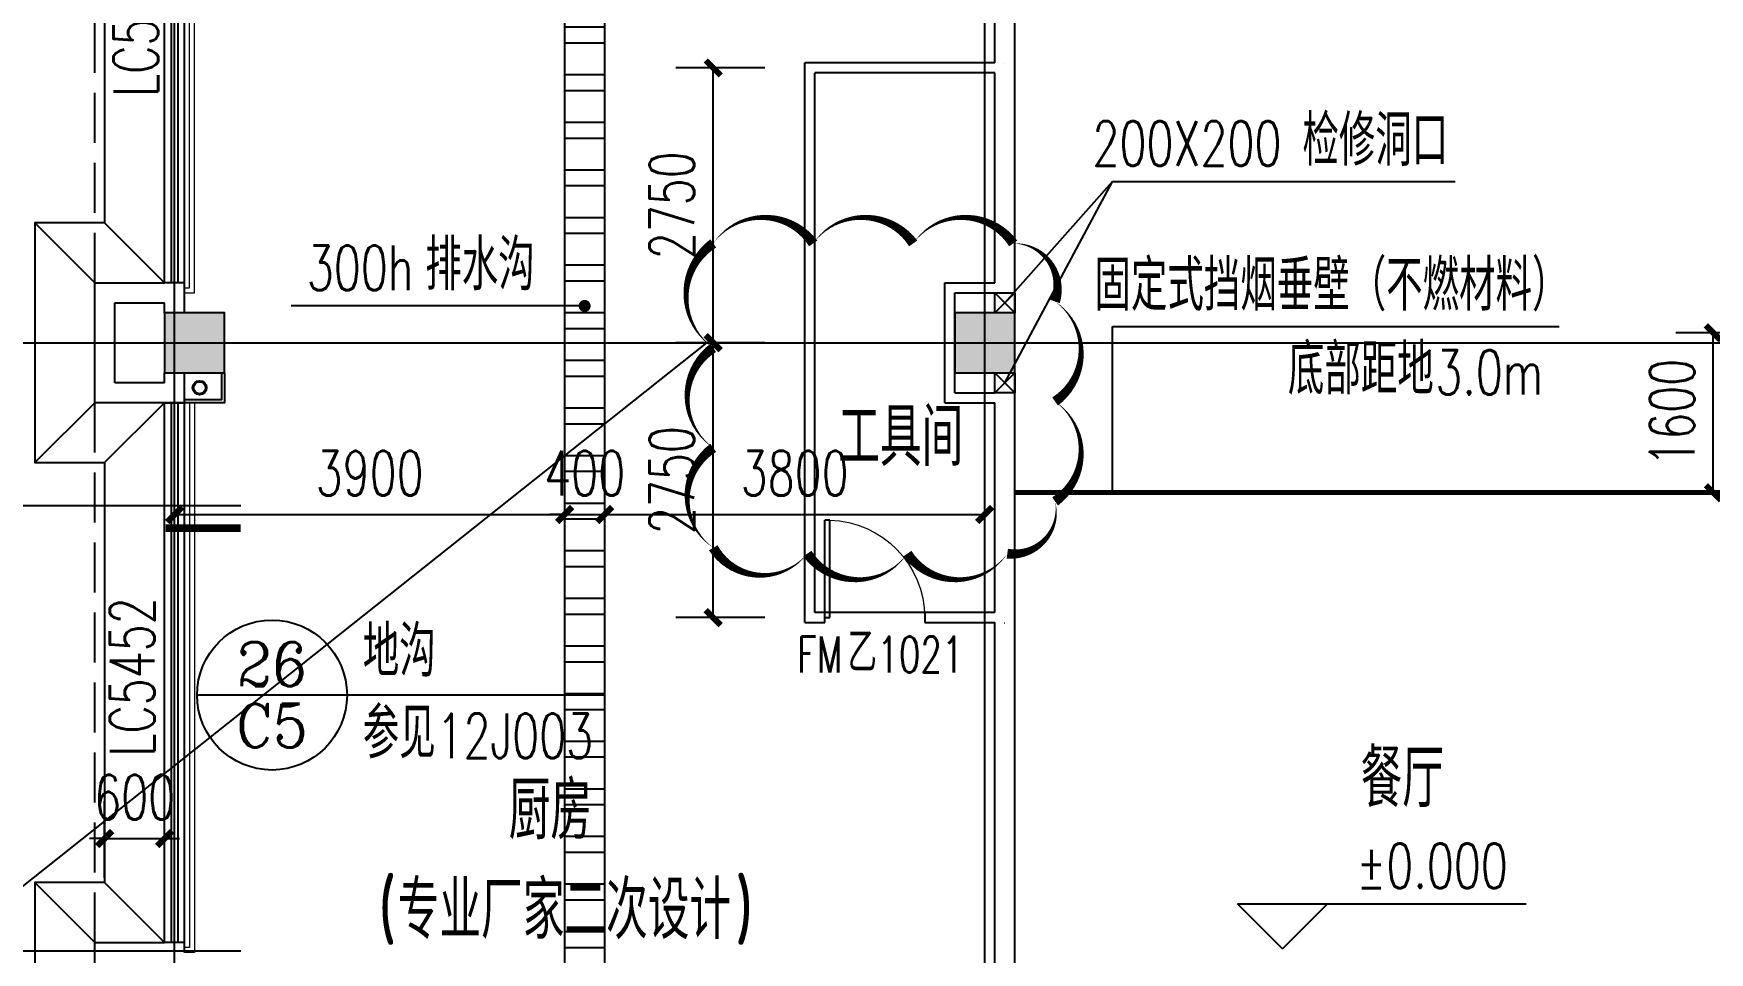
# Model space of a CAD drawing. Extents: x 1738711 to 2346805, y 1189731 to 2516152.
# Drawn here: x 1920681 to 1937440, y 1600625 to 1609818 of the extents above; entities that cross this region are included whole.
import ezdxf
from ezdxf.enums import TextEntityAlignment as Align

# ---------------------------------------------------------------- set-up
doc = ezdxf.new("R2010")
doc.units = 0
doc.header["$LTSCALE"] = 1000
doc.header["$MEASUREMENT"] = 0
doc.linetypes.add('DASH', pattern=[0.35, 0.25, -0.1])
doc.linetypes.add('复件 140224通州运河二期售楼部条件图_t3$0$X-ME SHAFT SH$0$X-B2$0$WATER_LINE', pattern=[0])
doc.layers.add('_0', color=7, linetype='Continuous', lineweight=25)
doc.layers.add('栏杆', color=6, linetype='Continuous', lineweight=15)
for name, color, linetype in [('_line1', 151, 'Continuous'), ('AR-TEXT', 7, 'Continuous'), ('COLUMN', 9, 'Continuous'), ('DIM_ELEV', 3, 'Continuous'), ('DIM_IDEN', 3, 'Continuous'), ('DIM_LEAD', 3, 'Continuous'), ('DOTE', 1, 'Continuous'), ('PUB_DIM', 3, 'Continuous'), ('PUB_HATCH', 8, 'Continuous'), ('PUB_TEXT', 7, 'Continuous'), ('WALL', 40, 'Continuous'), ('WINDOW', 144, 'Continuous'), ('WINDOW_TEXT', 7, 'Continuous'), ('YS', 6, 'Continuous'), ('修改位置', 6, 'Continuous'), ('看线', 8, 'Continuous'), ('面层', 6, 'Continuous')]:
    doc.layers.add(name, color=color, linetype=linetype)
doc.styles.add('_TCH_DIM', font='SIMPLEX', dxfattribs={"bigfont": 'GBCBIG'})
doc.styles.add('_TCH_DIM_T3', font='SIMPLEX', dxfattribs={"width": 0.705882, "bigfont": 'GBCBIG'})
doc.styles.add('_TCH_LABEL', font='COMPLEX', dxfattribs={"bigfont": 'GBCBIG'})
doc.styles.add('_TCH_WINDOW', font='SIMPLEX', dxfattribs={"height": 3.5, "bigfont": 'GBCBIG'})
doc.styles.get("Standard").update_dxf_attribs({"font": 'gbenor.shx', "bigfont": 'gbcbig.shx'})
doc.dimstyles.new('_TCH_ARCH&&150', dxfattribs={"dimtxt": 446.25, "dimasz": 150, "dimexe": 375, "dimexo": 450, "dimgap": 189.375, "dimtad": 1, "dimdec": 0, "dimzin": 0, "dimdsep": 46, "dimtxsty": '_TCH_DIM_T3', "dimblk": 'ARCHTICK', "dimcen": 0.09, "dimclrt": 7, "dimazin": 2, "dimtfac": 1, "dimtdec": 0, "dimtix": 1, "dimtmove": 2, "dimatfit": 3, "dimfxl": 1, "dimtolj": 1, "dimtzin": 0, "dimarcsym": 0})

# ---------------------------------------------------------------- blocks, each defined once
blk = doc.blocks.new('A$C68B42598')
at = {"layer": 'YS'}
for radius in [70, 60]:
    blk.add_circle((70, 70), radius, dxfattribs=at)
blk = doc.blocks.new('hreahreahearher')
at = {"layer": 'YS'}
blk.add_blockref('A$C68B42598', (1922272, 1705305), dxfattribs=at)
blk = doc.blocks.new('_ArchTick')
at = {"color": 0, "linetype": 'ByBlock', "const_width": 0.4}
blk.add_lwpolyline([(-0.5, -0.5), (0.5, 0.5)], dxfattribs=at)
blk = doc.blocks.new('*D258')
at = {"layer": 'Defpoints', "color": 0, "transparency": 16777216}
for p in [(1930192, 1610471), (1928442, 1609475), (1930192, 1609475)]:
    blk.add_point(p, dxfattribs=at)
at = {"layer": 'PUB_DIM', "color": 0, "lineweight": -2, "transparency": 16777216}
for p, q in [((1928442, 1609925), (1928442, 1610846)), ((1930192, 1609925), (1930192, 1610846)), ((1928442, 1610471), (1930192, 1610471))]:
    blk.add_line(p, q, dxfattribs=at)
at = {"layer": 'PUB_DIM', "color": 0, "lineweight": -2, "transparency": 16777216, "xscale": 150, "yscale": 150, "zscale": 150, "rotation": 180}
blk.add_blockref('_ArchTick', (1928442, 1610471), dxfattribs=at)
at = {"layer": 'PUB_DIM', "color": 0, "lineweight": -2, "transparency": 16777216, "xscale": 150, "yscale": 150, "zscale": 150}
blk.add_blockref('_ArchTick', (1930192, 1610471), dxfattribs=at)
at = {"layer": 'PUB_DIM', "color": 7, "transparency": 16777216, "insert": (1929317, 1610883), "char_height": 446.2, "attachment_point": 5, "style": '_TCH_DIM_T3'}
blk.add_mtext('\\A1;1750', dxfattribs=at)
blk = doc.blocks.new('*D259')
at = {"layer": 'Defpoints', "color": 0, "transparency": 16777216}
for p in [(1927477, 1606725), (1928442, 1606725), (1928442, 1603975)]:
    blk.add_point(p, dxfattribs=at)
at = {"layer": 'PUB_DIM', "color": 0, "lineweight": -2, "transparency": 16777216}
for p, q in [((1927992, 1606725), (1927102, 1606725)), ((1927477, 1603975), (1927477, 1606725)), ((1927992, 1603975), (1927102, 1603975))]:
    blk.add_line(p, q, dxfattribs=at)
at = {"layer": 'PUB_DIM', "color": 0, "lineweight": -2, "transparency": 16777216, "xscale": 150, "yscale": 150, "zscale": 150}
for p, rotation in [((1927477, 1606725), 90), ((1927477, 1603975), 270)]:
    blk.add_blockref('_ArchTick', p, dxfattribs=dict(at, rotation=rotation))
at = {"layer": 'PUB_DIM', "color": 7, "transparency": 16777216, "insert": (1927065, 1605350), "char_height": 446.2, "attachment_point": 5, "rotation": 90, "style": '_TCH_DIM_T3'}
blk.add_mtext('\\A1;2750', dxfattribs=at)
blk = doc.blocks.new('*D260')
at = {"layer": 'Defpoints', "color": 0, "transparency": 16777216}
for p in [(1927477, 1609475), (1928442, 1609475), (1928442, 1606725)]:
    blk.add_point(p, dxfattribs=at)
at = {"layer": 'PUB_DIM', "color": 0, "lineweight": -2, "transparency": 16777216}
for p, q in [((1927992, 1609475), (1927102, 1609475)), ((1927477, 1606725), (1927477, 1609475)), ((1927992, 1606725), (1927102, 1606725))]:
    blk.add_line(p, q, dxfattribs=at)
at = {"layer": 'PUB_DIM', "color": 0, "lineweight": -2, "transparency": 16777216, "xscale": 150, "yscale": 150, "zscale": 150}
for p, rotation in [((1927477, 1609475), 90), ((1927477, 1606725), 270)]:
    blk.add_blockref('_ArchTick', p, dxfattribs=dict(at, rotation=rotation))
at = {"layer": 'PUB_DIM', "color": 7, "transparency": 16777216, "insert": (1927065, 1608100), "char_height": 446.2, "attachment_point": 5, "rotation": 90, "style": '_TCH_DIM_T3'}
blk.add_mtext('\\A1;2750', dxfattribs=at)
blk = doc.blocks.new('*D2016')
at = {"layer": 'Defpoints', "color": 0, "transparency": 16777216}
for p in [(1937478, 1606825), (1938992, 1606825), (1938992, 1605225)]:
    blk.add_point(p, dxfattribs=at)
at = {"layer": 'PUB_DIM', "color": 0, "lineweight": -2, "transparency": 16777216}
for p, q in [((1938542, 1606825), (1937103, 1606825)), ((1937478, 1605225), (1937478, 1606825)), ((1938542, 1605225), (1937103, 1605225))]:
    blk.add_line(p, q, dxfattribs=at)
at = {"layer": 'PUB_DIM', "color": 0, "lineweight": -2, "transparency": 16777216, "xscale": 150, "yscale": 150, "zscale": 150}
for p, rotation in [((1937478, 1606825), 90), ((1937478, 1605225), 270)]:
    blk.add_blockref('_ArchTick', p, dxfattribs=dict(at, rotation=rotation))
at = {"layer": 'PUB_DIM', "color": 7, "transparency": 16777216, "insert": (1937066, 1606025), "char_height": 446.2, "attachment_point": 5, "rotation": 90, "style": '_TCH_DIM_T3'}
blk.add_mtext('\\A1;1600', dxfattribs=at)
blk = doc.blocks.new('*D2034')
at = {"layer": 'Defpoints', "color": 0, "transparency": 16777216}
for p in [(1921992, 1601765), (1921392, 1600922), (1921992, 1600922)]:
    blk.add_point(p, dxfattribs=at)
at = {"layer": 'PUB_DIM', "color": 0, "lineweight": -2, "transparency": 16777216}
for p, q in [((1921392, 1601372), (1921392, 1602140)), ((1921992, 1601372), (1921992, 1602140)), ((1921392, 1601765), (1921242, 1601765)), ((1921392, 1601765), (1921992, 1601765)), ((1921992, 1601765), (1922142, 1601765))]:
    blk.add_line(p, q, dxfattribs=at)
at = {"layer": 'PUB_DIM', "color": 0, "lineweight": -2, "transparency": 16777216, "xscale": 150, "yscale": 150, "zscale": 150}
blk.add_blockref('_ArchTick', (1921392, 1601765), dxfattribs=at)
at = {"layer": 'PUB_DIM', "color": 0, "lineweight": -2, "transparency": 16777216, "xscale": 150, "yscale": 150, "zscale": 150, "rotation": 180}
blk.add_blockref('_ArchTick', (1921992, 1601765), dxfattribs=at)
at = {"layer": 'PUB_DIM', "color": 7, "transparency": 16777216, "insert": (1921692, 1602178), "char_height": 446.2, "attachment_point": 5, "style": '_TCH_DIM_T3'}
blk.add_mtext('\\A1;600', dxfattribs=at)
blk = doc.blocks.new('*D2971')
at = {"layer": 'Defpoints', "color": 0, "transparency": 16777216}
for p in [(1925992, 1605007), (1922092, 1604135), (1925992, 1604135)]:
    blk.add_point(p, dxfattribs=at)
at = {"layer": 'PUB_DIM', "color": 0, "lineweight": -2, "transparency": 16777216}
for p, q in [((1922092, 1604585), (1922092, 1605382)), ((1925992, 1604585), (1925992, 1605382)), ((1922092, 1605007), (1925992, 1605007))]:
    blk.add_line(p, q, dxfattribs=at)
at = {"layer": 'PUB_DIM', "color": 0, "lineweight": -2, "transparency": 16777216, "xscale": 150, "yscale": 150, "zscale": 150, "rotation": 180}
blk.add_blockref('_ArchTick', (1922092, 1605007), dxfattribs=at)
at = {"layer": 'PUB_DIM', "color": 0, "lineweight": -2, "transparency": 16777216, "xscale": 150, "yscale": 150, "zscale": 150}
blk.add_blockref('_ArchTick', (1925992, 1605007), dxfattribs=at)
at = {"layer": 'PUB_DIM', "color": 7, "transparency": 16777216, "insert": (1924042, 1605419), "char_height": 446.2, "attachment_point": 5, "style": '_TCH_DIM_T3'}
blk.add_mtext('\\A1;3900', dxfattribs=at)
blk = doc.blocks.new('*D2972')
at = {"layer": 'Defpoints', "color": 0, "transparency": 16777216}
for p in [(1926392, 1605007), (1925992, 1604135), (1926392, 1604135)]:
    blk.add_point(p, dxfattribs=at)
at = {"layer": 'PUB_DIM', "color": 0, "lineweight": -2, "transparency": 16777216}
for p, q in [((1925992, 1604585), (1925992, 1605382)), ((1926392, 1604585), (1926392, 1605382)), ((1925992, 1605007), (1925842, 1605007)), ((1925992, 1605007), (1926392, 1605007)), ((1926392, 1605007), (1926542, 1605007))]:
    blk.add_line(p, q, dxfattribs=at)
at = {"layer": 'PUB_DIM', "color": 0, "lineweight": -2, "transparency": 16777216, "xscale": 150, "yscale": 150, "zscale": 150}
blk.add_blockref('_ArchTick', (1925992, 1605007), dxfattribs=at)
at = {"layer": 'PUB_DIM', "color": 0, "lineweight": -2, "transparency": 16777216, "xscale": 150, "yscale": 150, "zscale": 150, "rotation": 180}
blk.add_blockref('_ArchTick', (1926392, 1605007), dxfattribs=at)
at = {"layer": 'PUB_DIM', "color": 7, "transparency": 16777216, "insert": (1926192, 1605419), "char_height": 446.2, "attachment_point": 5, "style": '_TCH_DIM_T3'}
blk.add_mtext('\\A1;400', dxfattribs=at)
blk = doc.blocks.new('*D2973')
at = {"layer": 'Defpoints', "color": 0, "transparency": 16777216}
for p in [(1930192, 1605007), (1926392, 1604135), (1930192, 1604135)]:
    blk.add_point(p, dxfattribs=at)
at = {"layer": 'PUB_DIM', "color": 0, "lineweight": -2, "transparency": 16777216}
for p, q in [((1926392, 1604585), (1926392, 1605382)), ((1930192, 1604585), (1930192, 1605382)), ((1926392, 1605007), (1930192, 1605007))]:
    blk.add_line(p, q, dxfattribs=at)
at = {"layer": 'PUB_DIM', "color": 0, "lineweight": -2, "transparency": 16777216, "xscale": 150, "yscale": 150, "zscale": 150, "rotation": 180}
blk.add_blockref('_ArchTick', (1926392, 1605007), dxfattribs=at)
at = {"layer": 'PUB_DIM', "color": 0, "lineweight": -2, "transparency": 16777216, "xscale": 150, "yscale": 150, "zscale": 150}
blk.add_blockref('_ArchTick', (1930192, 1605007), dxfattribs=at)
at = {"layer": 'PUB_DIM', "color": 7, "transparency": 16777216, "insert": (1928292, 1605419), "char_height": 446.2, "attachment_point": 5, "style": '_TCH_DIM_T3'}
blk.add_mtext('\\A1;3800', dxfattribs=at)
blk = doc.blocks.new('_FZH')
blk.add_lwpolyline([(-0.5, -0.5), (0.5, -0.5), (0.5, 0.5), (-0.5, 0.5)], close=True)
at = {"layer": 'PUB_HATCH'}
blk.add_solid([(-0.5, -0.5), (0.5, -0.5), (-0.5, 0.5), (0.5, 0.5)], dxfattribs=at)
blk = doc.blocks.new('$TCHSYS$WIN2D')
for p, q in [((-0.5, 0.5), (0.5, 0.5)), ((-0.5, 0.5), (-0.5, -0.5)), ((0.5, 0.5), (0.5, -0.5)), ((0.5, 0.1667), (-0.5, 0.1667)), ((0.5, -0.1667), (-0.5, -0.1667)), ((-0.5, -0.5), (0.5, -0.5))]:
    blk.add_line(p, q)
blk = doc.blocks.new('$DorLib2D$00000001')
for p, q in [((0.45, 0.975), (0.5, 0.975)), ((0.45, 0), (0.45, 0.975)), ((0.5, 0), (0.5, 0.975)), ((0.5, 0), (0.45, 0))]:
    blk.add_line(p, q)
at = {"lineweight": 13}
blk.add_arc((0.475, 0), 0.975, 91.4693, 180, dxfattribs=at)

msp = doc.modelspace()

# ---------------------------------------------------------------- hatches: boundary and pattern name
at = {"layer": '看线'}
h = msp.add_hatch(dxfattribs=at)
h.set_pattern_fill('ANSI32', color=256, scale=100, angle=135, style=0)
h.set_pattern_definition([(180, (150, 0), (-3e-14, -476.25), []), (180, (-8.75, 158.75), (-3e-14, -476.25), [])])
h.paths.add_polyline_path([(1925991.9, 1613325.4), (1926391.9, 1613325.4), (1926391.9, 1590625.4), (1925991.9, 1590625.4)])

# ---------------------------------------------------------------- linework, layer by layer
for p, q in [((1930291.9, 1607025.4), (1930491.9, 1607225.4)), ((1930491.9, 1607025.4), (1930291.9, 1607225.4)), ((1930291.9, 1606225.4), (1930491.9, 1606425.4)), ((1930491.9, 1606225.4), (1930291.9, 1606425.4))]:
    msp.add_line(p, q)
for points in [[(1930491.9, 1607025.4), (1930291.9, 1607025.4), (1930291.9, 1607225.4), (1930491.9, 1607225.4)], [(1930491.9, 1606225.4), (1930291.9, 1606225.4), (1930291.9, 1606425.4), (1930491.9, 1606425.4)]]:
    msp.add_lwpolyline(points, close=True)
at = {"layer": '_line1'}
for p, q in [((1920692.2, 1607925.4), (1921292.2, 1607325.4)), ((1921391.9, 1607925.4), (1921991.9, 1607325.4)), ((1920692.2, 1605525.4), (1921292.2, 1606125.4)), ((1921391.9, 1605525.4), (1921991.9, 1606125.4)), ((1920692.2, 1601325.4), (1921292.2, 1600725.4)), ((1921391.9, 1601325.4), (1921991.9, 1600725.4))]:
    msp.add_line(p, q, dxfattribs=at)
msp.add_lwpolyline([(1927991.9, 1620825.4), (1923692.6, 1620825.4), (1923692.6, 1621325.4), (1920692.2, 1621325.4), (1920692.2, 1618325.4), (1921391.9, 1618325.4), (1921391.9, 1614525.4), (1920692.2, 1614525.4), (1920692.2, 1612125.4), (1921391.9, 1612125.4), (1921391.9, 1607925.4), (1920692.2, 1607925.4), (1920692.2, 1605525.4), (1921391.9, 1605525.4), (1921391.9, 1601325.4), (1920692.2, 1601325.4), (1920692.2, 1598925.4), (1921391.9, 1598925.4), (1921391.9, 1594725.4), (1920692.2, 1594725.4), (1920692.2, 1593225.4)], dxfattribs=at)
at = {"layer": 'DIM_ELEV'}
for p, q in [((1933169.7, 1600661.8), (1932719.7, 1601111.8)), ((1932719.7, 1601111.8), (1935605.9, 1601111.8)), ((1933169.7, 1600661.8), (1933619.7, 1601111.8))]:
    msp.add_line(p, q, dxfattribs=at)
at = {"layer": 'DIM_IDEN'}
for p, q in [((1922752.5, 1605094.6), (1919323.6, 1605094.6)), ((1923815.6, 1603200.6), (1922315.6, 1603200.6)), ((1925973.2, 1603200.6), (1923815.6, 1603200.6)), ((1926391.9, 1603200.6), (1925973.2, 1603200.6)), ((1922752.5, 1600638.8), (1919323.6, 1600638.8))]:
    msp.add_line(p, q, dxfattribs=at)
at = {"layer": 'DIM_IDEN', "const_width": 75}
msp.add_lwpolyline([(1922752.5, 1604869.6), (1922002.5, 1604869.6)], dxfattribs=at)
at = {"layer": 'DIM_IDEN'}
msp.add_lwpolyline([(1926391.9, 1603200.6, 1), (1926391.9, 1603200.6, 1)], format="xyb", close=True, dxfattribs=at)
msp.add_circle((1923065.6, 1603200.6), 750, dxfattribs=at)
at = {"layer": 'DIM_LEAD'}
for p, q in [((1930391.9, 1607125.4), (1931471.5, 1608337.3)), ((1930391.9, 1606325.4), (1931471.5, 1608337.3)), ((1931471.5, 1608337.3), (1934895, 1608337.3)), ((1925779.7, 1607093.3), (1923256.2, 1607093.3)), ((1926191.8, 1607093.3), (1925779.7, 1607093.3)), ((1931471.5, 1605225.4), (1931471.5, 1606888.6)), ((1931471.5, 1606888.6), (1935936.2, 1606888.6))]:
    msp.add_line(p, q, dxfattribs=at)
at = {"layer": 'DIM_LEAD', "const_width": 60}
msp.add_lwpolyline([(1926221.8, 1607093.3, 1), (1926161.8, 1607093.3, 1)], format="xyb", close=True, dxfattribs=at)
at = {"layer": 'DOTE'}
for p, q in [((1922091.9, 1584457.1), (1922091.9, 1622149.3)), ((1930191.9, 1584457.1), (1930191.9, 1622149.3)), ((1919991.9, 1606725.4), (2001891.9, 1606725.4))]:
    msp.add_line(p, q, dxfattribs=at)
at = {"layer": 'WALL'}
for p, q in [((1930291.9, 1609525.4), (1930291.9, 1613025.4)), ((1930491.9, 1609525.4), (1930491.9, 1613025.4)), ((1930291.9, 1609525.4), (1928391.9, 1609525.4)), ((1928391.9, 1603925.4), (1928391.9, 1609525.4)), ((1930291.9, 1609425.4), (1928491.9, 1609425.4)), ((1928491.9, 1604025.4), (1928491.9, 1609425.4)), ((1930291.9, 1607325.4), (1930291.9, 1609425.4)), ((1930393, 1609523), (1930391.8, 1609523)), ((1930491.9, 1609475.4), (1930491.9, 1609525.4)), ((1930491.9, 1607275.4), (1930491.9, 1609475.4)), ((1929791.9, 1607325.4), (1930291.9, 1607325.4)), ((1929791.9, 1606125.4), (1929791.9, 1607325.4)), ((1929891.9, 1607225.4), (1930291.9, 1607225.4)), ((1929891.9, 1606225.4), (1929891.9, 1607225.4)), ((1930291.9, 1607025.4), (1930291.9, 1607225.4)), ((1930491.9, 1607025.4), (1930491.9, 1607275.4)), ((1930291.9, 1606225.4), (1930291.9, 1606425.4)), ((1930491.9, 1606175.4), (1930491.9, 1606425.4)), ((1929891.9, 1606225.4), (1930291.9, 1606225.4)), ((1929791.9, 1606125.4), (1930291.9, 1606125.4)), ((1930291.9, 1604025.4), (1930291.9, 1606125.4)), ((1930491.9, 1603975.4), (1930491.9, 1606175.4)), ((1928591.9, 1604025.4), (1928491.9, 1604025.4)), ((1928591.9, 1603925.4), (1928591.9, 1604025.4)), ((1930291.9, 1604025.4), (1929591.9, 1604025.4)), ((1929591.9, 1604025.4), (1929591.9, 1603925.4)), ((1928391.9, 1603925.4), (1928591.9, 1603925.4)), ((1929591.9, 1603925.4), (1930291.9, 1603925.4)), ((1930291.9, 1600425.4), (1930291.9, 1603925.4)), ((1930391.5, 1603919.1), (1930388.3, 1603919.3)), ((1930491.9, 1603925.4), (1930491.9, 1603975.4)), ((1930491.9, 1600425.4), (1930491.9, 1603925.4))]:
    msp.add_line(p, q, dxfattribs=at)
at = {"layer": 'WALL', "linetype": '复件 140224通州运河二期售楼部条件图_t3$0$X-ME SHAFT SH$0$X-B2$0$WATER_LINE'}
for p, q in [((1921292.2, 1607325.4), (1921991.9, 1607325.4)), ((1921292.2, 1606125.4), (1921292.2, 1607325.4)), ((1922191.9, 1607325.4), (1921991.9, 1607325.4)), ((1922191.9, 1607225.4), (1922191.9, 1607325.4)), ((1922191.9, 1607025.4), (1922191.9, 1607225.4)), ((1921492.2, 1607125.4), (1921991.9, 1607125.4)), ((1921492.2, 1606325.4), (1921492.2, 1607125.4)), ((1921991.9, 1607025.4), (1921991.9, 1607125.4)), ((1921991.9, 1606325.4), (1921991.9, 1606425.4)), ((1922191.9, 1606225.4), (1922191.9, 1606425.4)), ((1921991.9, 1606325.4), (1921492.2, 1606325.4)), ((1922191.9, 1606125.4), (1922191.9, 1606225.4)), ((1921991.9, 1606125.4), (1921292.2, 1606125.4)), ((1921991.9, 1606125.4), (1922191.9, 1606125.4)), ((1921292.2, 1600725.4), (1921991.9, 1600725.4)), ((1921292.2, 1599525.4), (1921292.2, 1600725.4)), ((1922191.9, 1600725.4), (1921991.9, 1600725.4)), ((1922191.9, 1600625.4), (1922191.9, 1600725.4))]:
    msp.add_line(p, q, dxfattribs=at)
at = {"layer": 'WINDOW'}
msp.add_line((1929591.9, 1604025.4), (1928591.9, 1604025.4), dxfattribs=at)
at = {"layer": 'WINDOW', "color": 4, "linetype": 'DASH', "ltscale": 2, "const_width": 50}
msp.add_lwpolyline([(1938891.6, 1605225.4), (1930491.9, 1605225.4)], dxfattribs=at)
at = {"layer": '修改位置', "ltscale": 0.5}
msp.add_lwpolyline([(1927477.4, 1607718.5, 0, 100, -0.5205671), (1928477.4, 1607718.5, 0, 100, -0.5205671), (1929477.4, 1607718.5, 0, 100, -0.5205671), (1930477.4, 1607718.5, 0, 100, -0.5205671), (1930896.2, 1607137.3, 0, 100, -0.5205671), (1930896.2, 1606137.3, 0, 100, -0.5205671), (1930896.2, 1605137.3, 0, 100, -0.5205671), (1930418.5, 1604615, 0, 100, -0.5205671), (1929418.5, 1604615, 0, 100, -0.5205671), (1928418.5, 1604615, 0, 100, -0.5205671), (1927477.4, 1604673.8, 0, 100, -0.5205671), (1927477.4, 1605673.8, 0, 100, -0.5205671), (1927477.4, 1606673.8, 0, 100, -0.5205671)], format="xyseb", close=True, dxfattribs=at)
msp.add_lwpolyline([(1746598.6, 1569139.2), (1880130.8, 1569139.2), (1927413, 1606725.4)], dxfattribs=at)
at = {"layer": '栏杆'}
for points in [[(1922191.9, 1607225.4), (1922291.9, 1607225.4), (1922291.9, 1612825.4), (1922191.9, 1612825.4)], [(1922191.9, 1607275.4), (1922241.9, 1607275.4), (1922241.9, 1612775.4), (1922191.9, 1612775.4)], [(1922241.9, 1606125.4), (1922241.9, 1600675.4), (1922191.9, 1600675.4)], [(1922291.9, 1606125.4), (1922291.9, 1600625.4), (1922191.9, 1600625.4)]]:
    msp.add_lwpolyline(points, dxfattribs=at)
at = {"layer": '看线'}
for p, q in [((1925991.9, 1613325.4), (1925991.9, 1590625.4)), ((1926391.9, 1613325.4), (1926391.9, 1590625.4))]:
    msp.add_line(p, q, dxfattribs=at)
at = {"layer": '看线', "linetype": 'DASH', "ltscale": 2}
for p, q in [((1921292.2, 1607325.4), (1921292.2, 1612725.4)), ((1921292.2, 1600725.4), (1921292.2, 1606125.4))]:
    msp.add_line(p, q, dxfattribs=at)
at = {"layer": '面层', "color": 144}
for points in [[(1922591.9, 1606425.4), (1922591.9, 1606125.4), (1922191.9, 1606125.4)], [(1922561.9, 1606425.4), (1922561.9, 1606155.4), (1922191.9, 1606155.4)]]:
    msp.add_lwpolyline(points, dxfattribs=at)

# ---------------------------------------------------------------- block references
at = {"layer": '_0'}
msp.add_blockref('hreahreahearher', (0, -99100), dxfattribs=at)
at = {"layer": 'COLUMN', "linetype": '复件 140224通州运河二期售楼部条件图_t3$0$X-ME SHAFT SH$0$X-B2$0$WATER_LINE', "xscale": 600, "yscale": 600, "zscale": 600}
for p in [(1922291.9, 1606725.4), (1930191.9, 1606725.4)]:
    msp.add_blockref('_FZH', p, dxfattribs=at)
at = {"layer": 'WINDOW', "linetype": '复件 140224通州运河二期售楼部条件图_t3$0$X-ME SHAFT SH$0$X-B2$0$WATER_LINE'}
ref = msp.add_blockref('$TCHSYS$WIN2D', (1922091.9, 1610025.4), dxfattribs=dict(at, xscale=5400, yscale=-200, zscale=5400, rotation=90))
ref.add_attrib('A', 'LC5452', (1921926.1, 1609185.4), dxfattribs={"layer": 'WINDOW_TEXT', "linetype": '复件 140224通州运河二期售楼部条件图_t3$0$X-ME SHAFT SH$0$X-B2$0$WATER_LINE', "ltscale": 0.5, "height": 446.25, "rotation": 90, "style": '_TCH_WINDOW', "width": 0.705882})
ref = msp.add_blockref('$TCHSYS$WIN2D', (1922091.9, 1603425.4), dxfattribs=dict(at, xscale=5400, yscale=-200, zscale=5400, rotation=89.99999999999524))
ref.add_attrib('A', 'LC5452', (1921890.6, 1602585.4), dxfattribs={"layer": 'WINDOW_TEXT', "linetype": '复件 140224通州运河二期售楼部条件图_t3$0$X-ME SHAFT SH$0$X-B2$0$WATER_LINE', "ltscale": 0.5, "height": 446.25, "rotation": 90, "style": '_TCH_WINDOW', "width": 0.705882})
at = {"layer": 'WINDOW', "xscale": 1000, "yscale": -1000, "zscale": 1000, "rotation": 180.0000000289216}
msp.add_blockref('$DorLib2D$00000001', (1929091.9, 1603975.4), dxfattribs=at)

# ---------------------------------------------------------------- texts
at = {"layer": 'AR-TEXT'}
for s, height, p in [('工具间', 578.72, (1928727.4, 1605492.4)), ('餐厅', 578.72, (1933950.9, 1602077.4)), ('厨房', 578.72, (1925432.5, 1601757.7)), ('(', 600, (1924122.6, 1600760.9)), ('专业厂家二次设计', 578.72, (1924322.6, 1600760.9)), (')', 600, (1927692.9, 1600760.9))]:
    msp.add_text(s, height=height, dxfattribs=at).set_placement(p)
at = {"layer": 'PUB_TEXT', "color": 7, "style": '_TCH_DIM'}
for s, height, p in [('检修洞口', 506.38, (1933369.2, 1608494.8)), ('排水沟', 506.38, (1924598.7, 1607250.8)), ('固定式挡烟垂壁（不燃材料）', 506.383, (1931289.9, 1607046.1)), ('底部距地', 506.38, (1933224.2, 1606206.1)), ('地沟', 506.38, (1923973.1, 1603386)), ('参见', 506.38, (1923973.1, 1602568.3))]:
    msp.add_text(s, height=height, dxfattribs=at).set_placement(p)
at = {"layer": 'PUB_TEXT', "color": 7, "style": '_TCH_DIM', "width": 0.705882}
for s, p in [('200X200', (1931269.2, 1608494.8)), ('300h', (1923413.7, 1607250.8)), ('3.0m', (1934698.7, 1606206.1)), ('12J003', (1924710.3, 1602568.3)), ('%%P0.000', (1933910.9, 1601269.3))]:
    msp.add_text(s, height=446.25, dxfattribs=at).set_placement(p)
at = {"layer": 'PUB_TEXT', "color": 7, "style": '_TCH_LABEL'}
for s, height, p, p2 in [('26', 439.31, (1922710, 1603289), (1923421.2, 1603289)), ('C5', 434.78, (1922703.3, 1602677), (1923427.9, 1602677))]:
    msp.add_text(s, height=height, dxfattribs=at).set_placement(p, p2, align=Align.FIT)
at = {"layer": 'WINDOW_TEXT', "style": '_TCH_WINDOW'}
msp.add_text('乙', height=405.1, rotation=0, dxfattribs=at).set_placement((1928822, 1603427.9))
at = {"layer": 'WINDOW_TEXT', "style": '_TCH_WINDOW', "width": 0.705882}
for s, p in [('FM', (1928318, 1603427.9)), ('1021', (1929116.9, 1603427.9))]:
    msp.add_text(s, height=357, rotation=0, dxfattribs=at).set_placement(p)

# ---------------------------------------------------------------- dimensions: what is measured, and where the dimension line sits
at = {"layer": 'PUB_DIM'}
for p1, p2, distance, picture, middle in [((1928441.9, 1609475.4), (1930191.9, 1609475.4), 995.6, '*D258', (1929316.9, 1610883.5)), ((1928441.9, 1606725.4), (1928441.9, 1609475.4), 964.5, '*D260', (1927064.9, 1608100.4)), ((1938991.6, 1605225.4), (1938991.6, 1606825.4), 1513.3, '*D2016', (1937065.7, 1606025.4)), ((1928441.9, 1603975.4), (1928441.9, 1606725.4), 964.5, '*D259', (1927064.9, 1605350.4)), ((1922091.9, 1604135.3), (1925991.9, 1604135.3), 871.5, '*D2971', (1924041.9, 1605419.3)), ((1925991.9, 1604135.3), (1926391.9, 1604135.3), 871.5, '*D2972', (1926191.9, 1605419.3)), ((1926391.9, 1604135.3), (1930191.9, 1604135.3), 871.5, '*D2973', (1928291.9, 1605419.3)), ((1921391.9, 1600922.2), (1921991.9, 1600922.2), 843.1, '*D2034', (1921691.9, 1602177.8))]:
    dim = msp.add_aligned_dim(p1=p1, p2=p2, distance=distance, dimstyle='_TCH_ARCH&&150', dxfattribs=at)
    dim.commit()
    dim.dimension.update_dxf_attribs({"geometry": picture, "text_midpoint": middle})

doc.saveas('drawing.dxf')
